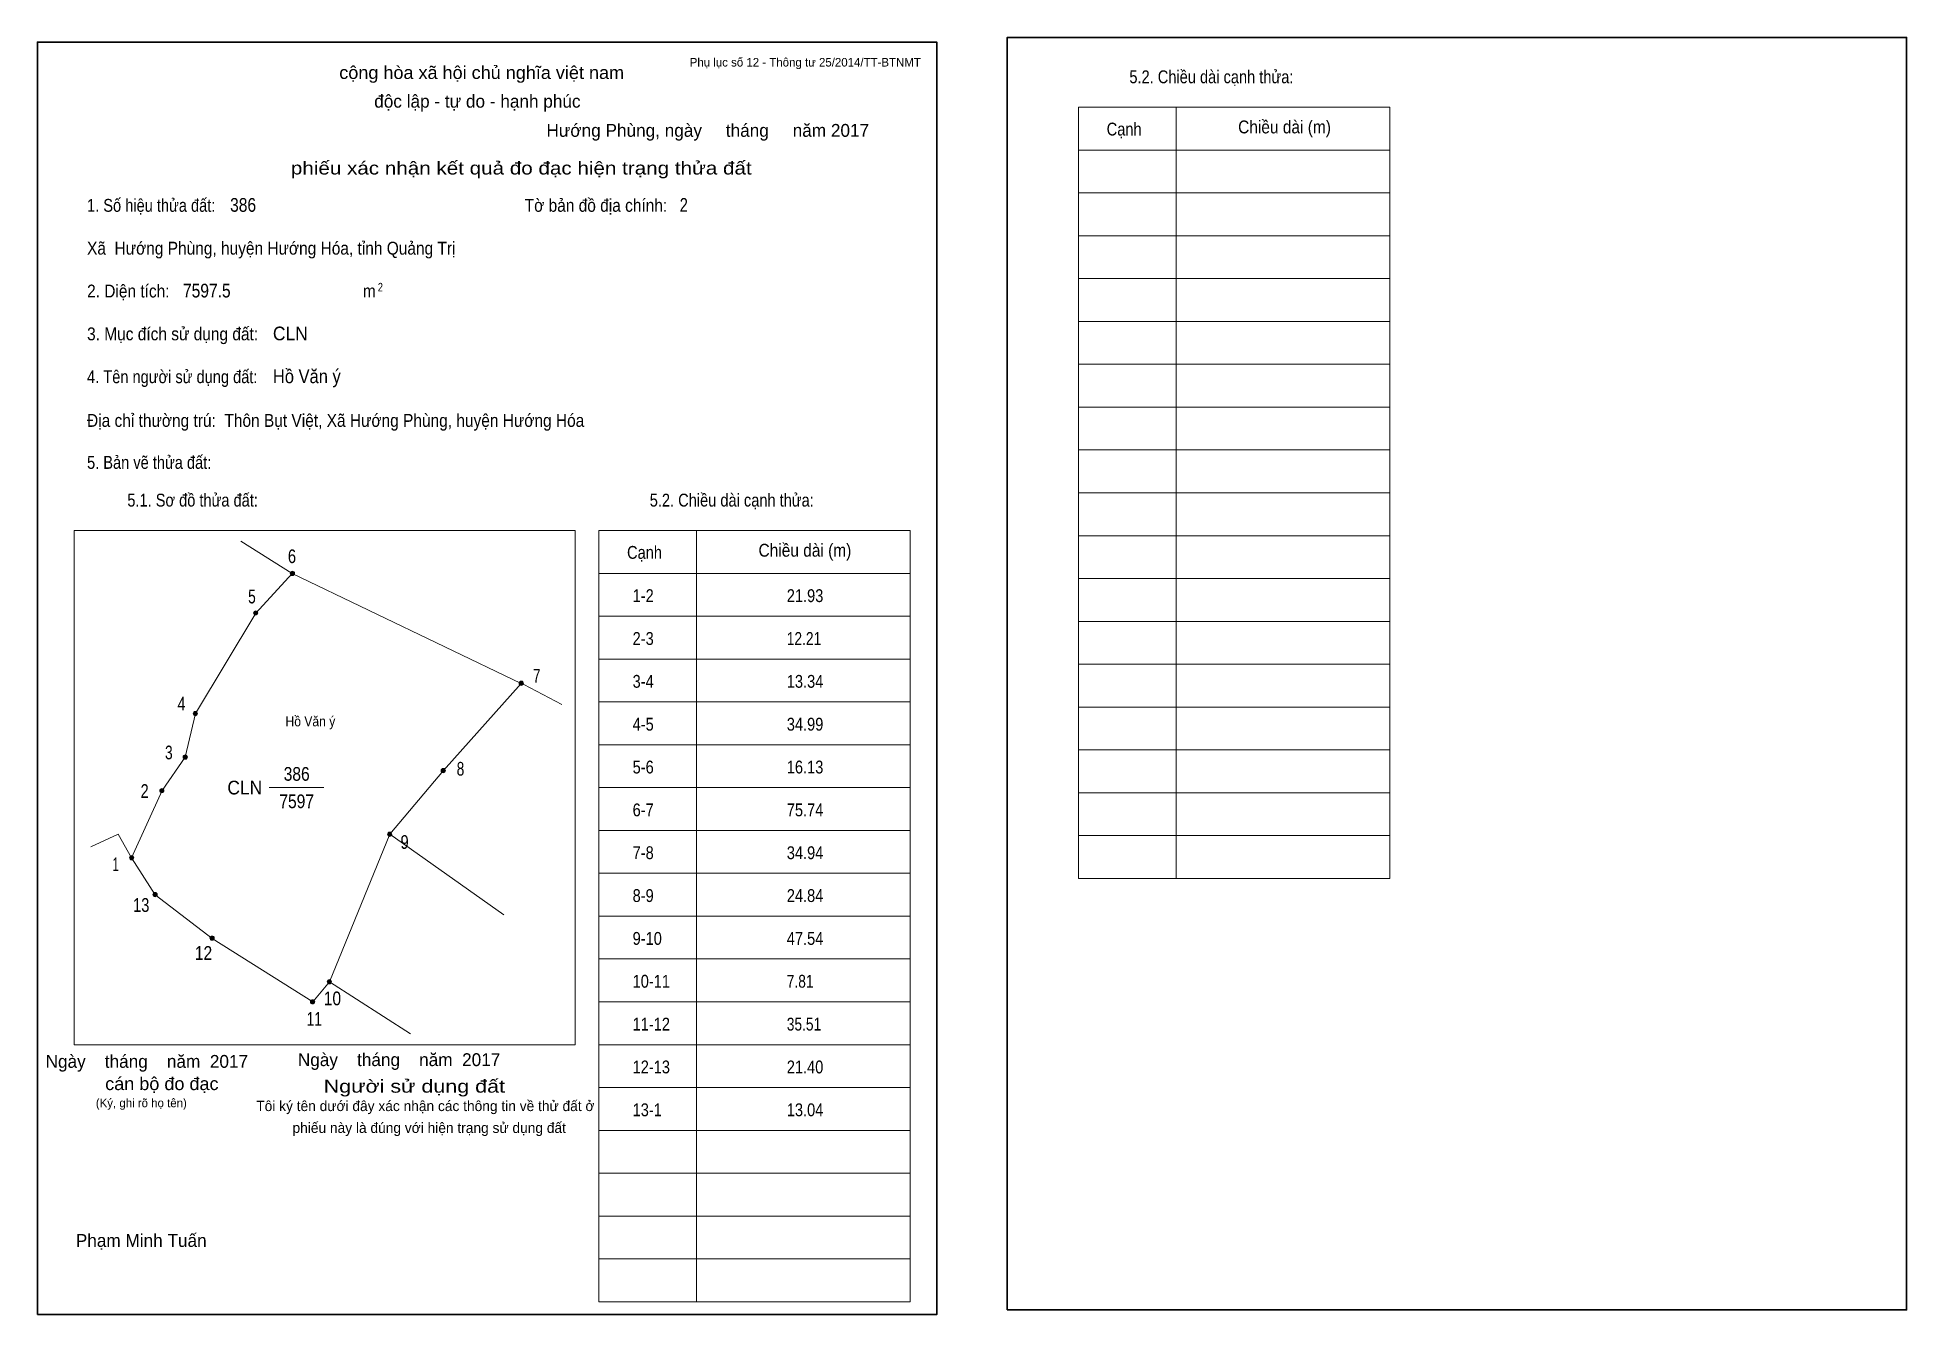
# Model space of a CAD drawing. Header units: centimetres. Extents: x 0 to 43.6, y 0 to 29.8.
import ezdxf
from ezdxf.enums import TextEntityAlignment as Align

# ---------------------------------------------------------------- set-up
doc = ezdxf.new("R2010")
doc.units = ezdxf.units.CM
doc.header["$LTSCALE"] = 0.12
for name, color, linetype in [('30', 7, 'Continuous'), ('34', 7, 'Continuous'), ('62', 7, 'Continuous')]:
    doc.layers.add(name, color=color, linetype=linetype)
for name, color, linetype, lineweight in [('32', 7, 'Continuous', 13), ('33', 7, 'Continuous', 13), ('61', 7, 'Continuous', 13), ('63', 7, 'Continuous', 13)]:
    doc.layers.add(name, color=color, linetype=linetype, lineweight=lineweight)

msp = doc.modelspace()

# ---------------------------------------------------------------- hatches: boundary and pattern name
at = {"layer": '32'}
for points in [[(6.0059, 17.3, 1), (5.9059, 17.3, 1)], [(5.1469, 16.3753, 1), (5.0469, 16.3753, 1)], [(11.3486, 14.737, 1), (11.2486, 14.737, 1)], [(3.7387, 14.0282, 1), (3.6387, 14.0282, 1)], [(3.504, 13.0112, 1), (3.404, 13.0112, 1)], [(9.5281, 12.6982, 1), (9.4281, 12.6982, 1)], [(2.9563, 12.2288, 1), (2.8563, 12.2288, 1)], [(8.2763, 11.2118, 1), (8.1763, 11.2118, 1)], [(2.2522, 10.6641, 1), (2.1522, 10.6641, 1)], [(2.7998, 9.8035, 1), (2.6998, 9.8035, 1)], [(4.1298, 8.7865, 1), (4.0298, 8.7865, 1)], [(6.8681, 7.7694, 1), (6.7681, 7.7694, 1)], [(6.4769, 7.3, 1), (6.3769, 7.3, 1)]]:
    msp.add_hatch(color=256, dxfattribs=at).paths.add_polyline_path(points)

# ---------------------------------------------------------------- linework, layer by layer
for centre in [(5.9559, 17.3), (5.0969, 16.3753), (11.2986, 14.737), (3.6887, 14.0282), (3.454, 13.0112), (9.4781, 12.6982), (2.9063, 12.2288), (8.2263, 11.2118), (2.2022, 10.6641), (2.7498, 9.8035), (4.0798, 8.7865), (6.8181, 7.7694), (6.4269, 7.3)]:
    msp.add_circle(centre, 0.05, dxfattribs=at)
at = {"layer": '33'}
msp.add_line((5.41, 12.3), (6.69, 12.3), dxfattribs=at)
at = {"layer": '61'}
for p, q in [((4.75, 18.05), (5.95, 17.3)), ((5.95, 17.3), (11.3, 14.73)), ((8.23, 11.21), (6.82, 7.77)), ((8.23, 11.21), (10.89, 9.33)), ((8.71, 6.55), (6.82, 7.77))]:
    msp.add_line(p, q, dxfattribs=at)
for points in [[(5.95, 17.3), (5.1, 16.37), (3.69, 14.03), (3.45, 13.01), (2.91, 12.23), (2.2, 10.66)], [(11.3, 14.73), (9.48, 12.7), (8.23, 11.21)], [(12.25, 14.24), (11.36, 14.71), (11.3, 14.73)], [(2.2, 10.66), (1.89, 11.21), (1.25, 10.92)], [(6.82, 7.77), (6.43, 7.3), (4.08, 8.78), (2.75, 9.8), (2.2, 10.66)]]:
    msp.add_lwpolyline(points, dxfattribs=at)
at = {"layer": '63'}
for p, q in [((24.31, 28.18), (31.58, 28.18)), ((24.31, 10.18), (24.31, 28.18)), ((26.59, 10.18), (26.59, 28.18)), ((31.58, 10.18), (31.58, 28.18)), ((24.31, 27.18), (31.58, 27.18)), ((24.31, 26.18), (31.58, 26.18)), ((24.31, 25.18), (31.58, 25.18)), ((24.31, 24.18), (31.58, 24.18)), ((24.31, 23.18), (31.58, 23.18)), ((24.31, 22.18), (31.58, 22.18)), ((24.31, 21.18), (31.58, 21.18)), ((24.31, 20.18), (31.58, 20.18)), ((24.31, 19.18), (31.58, 19.18)), ((0.86, 18.3), (12.56, 18.3)), ((0.86, 6.3), (0.86, 18.3)), ((12.56, 6.3), (12.56, 18.3)), ((13.11, 18.3), (20.38, 18.3)), ((13.11, 0.3), (13.11, 18.3)), ((15.39, 0.3), (15.39, 18.3)), ((20.38, 0.3), (20.38, 18.3)), ((24.31, 18.18), (31.58, 18.18)), ((13.11, 17.3), (20.38, 17.3)), ((24.31, 17.18), (31.58, 17.18)), ((13.11, 16.3), (20.38, 16.3)), ((24.31, 16.18), (31.58, 16.18)), ((13.11, 15.3), (20.38, 15.3)), ((24.31, 15.18), (31.58, 15.18)), ((13.11, 14.3), (20.38, 14.3)), ((24.31, 14.18), (31.58, 14.18)), ((13.11, 13.3), (20.38, 13.3)), ((24.31, 13.18), (31.58, 13.18)), ((13.11, 12.3), (20.38, 12.3)), ((24.31, 12.18), (31.58, 12.18)), ((24.31, 12.18), (31.58, 12.18)), ((13.11, 11.3), (20.38, 11.3)), ((24.31, 11.18), (31.58, 11.18)), ((13.11, 10.3), (20.38, 10.3)), ((24.31, 10.18), (31.58, 10.18)), ((13.11, 9.3), (20.38, 9.3)), ((13.11, 8.3), (20.38, 8.3)), ((13.11, 7.3), (20.38, 7.3)), ((0.86, 6.3), (12.56, 6.3)), ((13.11, 6.3), (20.38, 6.3)), ((13.11, 5.3), (20.38, 5.3)), ((13.11, 4.3), (20.38, 4.3)), ((13.11, 3.3), (20.38, 3.3)), ((13.11, 2.3), (20.38, 2.3)), ((13.11, 2.3), (20.38, 2.3)), ((13.11, 1.3), (20.38, 1.3)), ((13.11, 0.3), (20.38, 0.3))]:
    msp.add_line(p, q, dxfattribs=at)
at = {"layer": '63', "lineweight": 35}
for points in [[(0, 0), (0, 29.7), (21, 29.7), (21, 0)], [(22.65, 0.11), (22.65, 29.81), (43.65, 29.81), (43.65, 0.11)]]:
    msp.add_lwpolyline(points, close=True, dxfattribs=at)

# ---------------------------------------------------------------- texts
at = {"layer": '30'}
for s, width, p in [('1-2', 0.85, (13.9, 16.63)), ('21.93', 0.85, (17.5, 16.63)), ('2-3', 0.85, (13.9, 15.63)), ('12.21', 0.8, (17.5, 15.63)), ('3-4', 0.85, (13.9, 14.63)), ('13.34', 0.85, (17.5, 14.63)), ('4-5', 0.85, (13.9, 13.63)), ('34.99', 0.85, (17.5, 13.63)), ('5-6', 0.85, (13.9, 12.63)), ('16.13', 0.85, (17.5, 12.63)), ('6-7', 0.85, (13.9, 11.63)), ('75.74', 0.85, (17.5, 11.63)), ('7-8', 0.85, (13.9, 10.63)), ('34.94', 0.85, (17.5, 10.63)), ('8-9', 0.85, (13.9, 9.63)), ('24.84', 0.85, (17.5, 9.63)), ('9-10', 0.85, (13.9, 8.63)), ('47.54', 0.85, (17.5, 8.63)), ('10-11', 0.85, (13.9, 7.63)), ('7.81', 0.8, (17.5, 7.63)), ('11-12', 0.85, (13.9, 6.63)), ('35.51', 0.8, (17.5, 6.63)), ('12-13', 0.85, (13.9, 5.63)), ('21.40', 0.85, (17.5, 5.63)), ('13-1', 0.85, (13.9, 4.63)), ('13.04', 0.85, (17.5, 4.63))]:
    msp.add_text(s, height=0.3, dxfattribs=dict(at, width=width)).set_placement(p)
at = {"layer": '32'}
for s, width, p in [('6', 0.8, (5.945, 17.54)), ('5', 0.75, (5.01, 16.6)), ('7', 0.75, (11.66, 14.75)), ('4', 0.8, (3.365, 14.1)), ('3', 0.75, (3.07, 12.96)), ('8', 0.75, (9.88, 12.58)), ('2', 0.8, (2.505, 12.06)), ('9', 0.8, (8.575, 10.87)), ('1', 0.65, (1.83, 10.35)), ('13', 0.8, (2.425, 9.4)), ('12', 0.85, (3.88, 8.28)), ('10', 0.85, (6.89, 7.22)), ('11', 0.75, (6.465, 6.74))]:
    msp.add_text(s, height=0.32, dxfattribs=dict(at, width=width)).set_placement(p, align=Align.CENTER)
at = {"layer": '33', "width": 0.85}
for s, p in [('386', (6.055, 12.46)), ('7597', (6.055, 11.82))]:
    msp.add_text(s, height=0.32, dxfattribs=at).set_placement(p, align=Align.CENTER)
at = {"layer": '33', "width": 0.95}
msp.add_text('CLN', height=0.32, dxfattribs=at).set_placement((5.25, 12.14), align=Align.RIGHT)
at = {"layer": '34'}
for s, width, p in [('386', 0.85, (4.5, 25.74)), ('2', 0.8, (15, 25.74)), ('7597.5', 0.85, (3.4, 23.74)), ('CLN', 0.95, (5.5, 22.74)), ('Hồ Văn ý', 0.9, (5.5, 21.74))]:
    msp.add_text(s, height=0.32, dxfattribs=dict(at, width=width)).set_placement(p)
at = {"layer": '62', "width": 0.9}
msp.add_text('Hồ Văn ý', height=0.2347, dxfattribs=at).set_placement((6.375, 13.73), align=Align.CENTER)
at = {"layer": '63'}
for s, height, p in [('Phụ lục số 12 - Thông tư 25/2014/TT-BTNMT', 0.2, (20.63, 29.13)), ('Ngày    tháng    năm  2017', 0.3, (10.81, 5.8)), ('Ngày    tháng    năm  2017', 0.3, (4.92, 5.76)), ('(Ký, ghi rõ họ tên)', 0.2, (3.49, 4.84))]:
    msp.add_text(s, height=height, dxfattribs=at).set_placement(p, align=Align.RIGHT)
at = {"layer": '63', "width": 1.05}
msp.add_text('cộng hòa xã hội chủ nghĩa việt nam', height=0.3, dxfattribs=at).set_placement((10.375, 28.84), align=Align.CENTER)
at = {"layer": '63'}
for s, height, width, p in [('5.2. Chiều dài cạnh thửa:', 0.3, 0.85, (25.5, 28.74)), ('Cạnh', 0.3, 0.85, (24.97, 27.52)), ('Chiều dài (m)', 0.3, 0.9, (28.04, 27.57)), ('1. Số hiệu thửa đất:', 0.3, 0.85, (1.16, 25.74)), ('Tờ bản đồ địa chính:', 0.3, 0.9, (11.38, 25.74)), ('Xã  Hướng Phùng, huyện Hướng Hóa, tỉnh Quảng Trị', 0.3, 0.9, (1.16, 24.74)), ('2. Diện tích:', 0.3, 0.9, (1.16, 23.74)), ('2', 0.2, 0.8, (7.95, 23.88)), ('m', 0.3, 0.9, (7.6, 23.74)), ('3. Mục đích sử dụng đất:', 0.3, 0.9, (1.16, 22.74)), ('4. Tên người sử dụng đất:', 0.3, 0.85, (1.16, 21.74)), ('Địa chỉ thường trú:  Thôn Bụt Việt, Xã Hướng Phùng, huyện Hướng Hóa', 0.3, 0.9, (1.16, 20.72)), ('5. Bản vẽ thửa đất:', 0.3, 0.85, (1.16, 19.74)), ('5.1. Sơ đồ thửa đất:', 0.3, 0.85, (2.1, 18.86)), ('5.2. Chiều dài cạnh thửa:', 0.3, 0.85, (14.3, 18.86)), ('Cạnh', 0.3, 0.85, (13.77, 17.64)), ('Chiều dài (m)', 0.3, 0.9, (16.84, 17.69))]:
    msp.add_text(s, height=height, dxfattribs=dict(at, width=width)).set_placement(p)
for s, height, p in [('độc lập - tự do - hạnh phúc', 0.3, (10.275, 28.17)), ('Hướng Phùng, ngày     tháng     năm 2017', 0.3, (15.655, 27.49)), ('Tôi ký tên dưới đây xác nhận các thông tin về thử đất ở ', 0.24, (9.105, 4.75)), ('phiếu này là đúng với hiện trạng sử dụng đất', 0.24, (9.15, 4.24)), ('Phạm Minh Tuấn', 0.3, (2.425, 1.58))]:
    msp.add_text(s, height=height, dxfattribs=at).set_placement(p, align=Align.CENTER)
for s, width, p in [('phiếu xác nhận kết quả đo đạc hiện trạng thửa đất', 1.2, (16.68, 26.61)), ('cán bộ đo đạc', 1.05, (4.23, 5.24)), ('Người sử dụng đất', 1.25, (10.92, 5.18))]:
    msp.add_text(s, height=0.3, dxfattribs=dict(at, width=width)).set_placement(p, align=Align.RIGHT)

doc.saveas('drawing.dxf')
